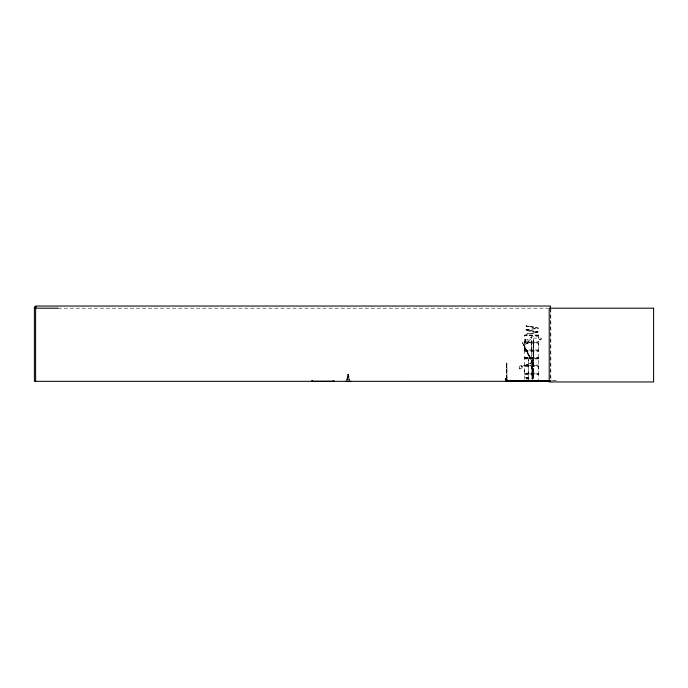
<?xml version="1.0" encoding="UTF-8"?>
<svg xmlns="http://www.w3.org/2000/svg" width="688" height="688" viewBox="0 0 688 688"><rect width="100%" height="100%" fill="white"/><g stroke="black" fill="none" stroke-linecap="round" stroke-linejoin="round"><path stroke-width="0.52" stroke-dasharray="3.44 2.58" d="M506.17 378.77L505.31 378.993M506.316 378.839C507.443 379.243 505.198 379.148 506.007 378.839M506.54 379.183L506.342 378.907M504.949 378.993L506.686 378.916L506.067 379.286M506.781 363.032L506.789 380.223L506.781 362.989L506.944 380.223L506.91 369M524.738 369.757L524.738 380.86M524.738 346.546L524.712 350.054M526.268 377.901L526.26 377.557M525.503 377.824C529.829 377.617 526.974 378.288 527.868 377.6M528.264 378.907L528.47 359.403M538.515 369.757L538.67 350.622M538.515 346.546L538.592 342.194M526.268 377.996L526.303 377.557M527.859 378.159L527.963 377.703L527.73 378.159M533.346 358.001L533.355 354.372M533.475 354.372L533.252 358.052L533.243 354.432M526.311 377.815L526.26 378.194M526.621 377.48C526.372 378.271 527.326 377.248 527.283 378.254M533.475 354.389L533.467 343.364L533.621 381.324M533.372 343.415L533.363 344.757L533.441 339.743L533.26 343.527M506.936 362.989L506.764 364.219M528.995 326.628L525.976 326.035L526.784 325.536M538.652 335.108L524.686 334.961L524.626 342.271L538.635 342.263M524.712 350.175L524.6 365.5L538.627 365.474M538.515 374.504L538.532 366.369L524.72 366.369L524.72 373.137L538.532 373.137M347.947 380.249L348.197 374.263L347.664 380.249M527.524 378.254C527.662 377.428 526.784 377.686 527.051 378.082M527.017 377.66L527.266 378.151M526.896 378.099L526.75 377.531L526.767 378.151M526.999 378.082L527.103 377.6M527.584 378.09L527.533 377.514M536.27 331.367L537.921 331.754M529.889 342.615L528.229 341.308L529.889 342.615L524.755 344.507L525.34 339.15L527.068 340.388L525.34 339.15M525.408 339.089L524.755 344.507M524.712 358.465L538.678 357.984L524.712 358.164M347.139 380.249L348.051 374.263M346.924 380.249L348.008 374.263L348.558 374.263L349.581 380.249M524.591 365.534L524.738 366.326M537.182 332.338L538.222 331.728L525.993 329.844M537.5 332.235L535.221 332.691M524.634 342.228L524.72 349.934L538.532 349.934M524.617 373.61L538.609 373.575M536.76 335.667L537.973 335.667M536.76 358.869L537.973 358.869M525.383 335.667L527.524 335.667M525.383 358.869L527.524 358.869M536.184 331.332C534.241 331.109 526.311 331.616 526.002 329.724M528.152 341.377A8.824 8.789 46.5 0 1 539.573 339.27L540.562 339.949L541.542 338.728L540.39 337.928A10.303 10.268 46.5 0 0 527.963 339.39L527.894 339.459M538.498 334.979L538.541 342.039M526.991 340.457L527.963 339.39M524.738 358.104L538.541 358.19M538.498 335.675L524.755 335.675M524.738 357.657L538.515 357.657L524.763 357.657M538.498 358.878L524.763 358.869M529.984 330.971L526.397 330.249M541.542 338.728L540.321 337.997M540.562 339.949L539.641 339.201M525.993 326.095L533.501 327.153M533.725 327.101L528.814 326.576L537.896 327.694L538.73 328.314L530.568 329.277M538.635 335.219L524.712 335.228M538.635 358.422L524.712 358.431M527.068 325.742L526.131 325.992M525.503 377.772L528.126 377.875M538.093 331.857L535.187 332.829M533.123 362.972L532.641 363.273L531.566 360.822M531.463 360.916L532.005 360.598L533.174 363.006M532.675 363.204L533.114 362.98L525.064 346.726L524.488 347.053L528.272 354.724L528.066 354.32M531.566 360.865L532.005 360.607M522.355 342.581L524.058 345.926M528.788 355.756L527.687 353.039L530.603 358.887L523.929 345.849L532.727 363.23M523.989 345.952L524.72 346.95M518.993 366.515L521.229 365.509L522.295 368.063L520.033 369.009L518.967 366.498L519.457 367.71M521.874 367.065L521.642 366.506L532.865 362.309L521.882 367.074L522.295 368.063M527.988 333.732L526.389 334.196L535.273 332.837M526.079 329.707L530.629 329.285M532.271 333.173L535.333 332.708M525.701 329.836L537.956 328.296L533.424 327.204M527.963 333.766L532.46 333.276M533.664 362.86C533.088 363.47 532.142 359.669 533.725 360.237L533.742 379.269M533.243 362.808L533.243 344.671M58.041 308.198L548.138 308.198M524.72 341.798L538.532 341.798M524.643 342.727L538.627 342.684M524.72 343.157L538.532 343.157L538.652 350.476M524.626 350.407L538.627 350.407M524.643 350.863L538.627 350.828M524.738 351.301L538.532 351.301M531.575 358.646L532.177 358.646M533.742 362.877L532.349 362.903L532.349 379.294M524.72 365.001L538.532 365.001M528.246 359.403L528.504 365.706M524.643 365.93L538.627 365.896M532.263 366.179L531.523 366.179L531.506 378.942M506.764 366.876L506.961 369M524.626 374.031L538.627 374.031M524.72 374.504L538.532 374.504L538.515 380.86M526.277 378.933L529.382 378.933M504.949 379.105L506.686 379.028M505.456 379.733L507.529 379.733L507.529 381.014L507.486 379.733M553.238 380.473L556.282 380.851L549.875 380.851M530.07 330.902L536.167 331.478M530.345 363.367L530.156 362.963L530.371 363.47M524.531 346.958L528.307 354.621M524.634 346.993L524.127 345.892M528.891 355.679L530.5 358.938L524.617 346.95M522.467 342.529L524.161 345.875M532.865 362.309L530.224 363.135M521.753 366.781L521.237 365.543M519.535 367.762L520.033 369.009M349.513 381.247L348.455 374.263L348.842 380.249M348.309 374.263L348.549 380.249M533.32 343.501L533.372 358.052M533.346 343.364L533.355 344.688M528.212 365.706L528.221 379.922M550.847 309.256L550.847 381.341M550.426 308.198L550.426 381.341M533.51 362.877L533.458 381.341M533.32 339.743L533.398 343.518M533.346 362.903L533.346 381.341M532.744 362.877L532.744 381.324M532.624 362.877L532.572 381.341L532.512 362.877M532.194 357.571L532.271 378.942M532.073 361.57L531.695 340.207L531.583 378.942M531.385 335.323L531.385 353.477M526.569 378.856L526.587 377.239L526.32 378.856M505.663 378.606L505.663 380.043M505.482 378.606L505.474 380.043M533.338 351.473L533.32 354.389L533.32 351.482M347.956 374.263L346.623 380.249L347.939 374.263"/><path stroke-width="1.03" d="M36.55 306.814L34.4 306.814L34.4 381.341L549.884 381.315L505.439 381.307L525.477 381.324L525.469 380.756M526.251 380.851L526.337 381.341L526.337 380.851M522.674 381.186L541.121 381.135M34.4 308.198L57.998 308.198M524.738 380.86L549.884 380.851M505.439 381.161L549.884 381.075M550.426 308.198L550.426 306.04L35.613 306.04L35.613 381.341M350.794 381.341L345.703 381.341M333.878 380.679L333.878 381.298L311.741 381.298L311.741 380.679M333.259 380.679L333.259 381.298M312.361 380.679L312.361 381.298M653.6 308.198L549.213 308.198L549.213 381.96L653.6 381.96L653.6 308.198"/></g></svg>
